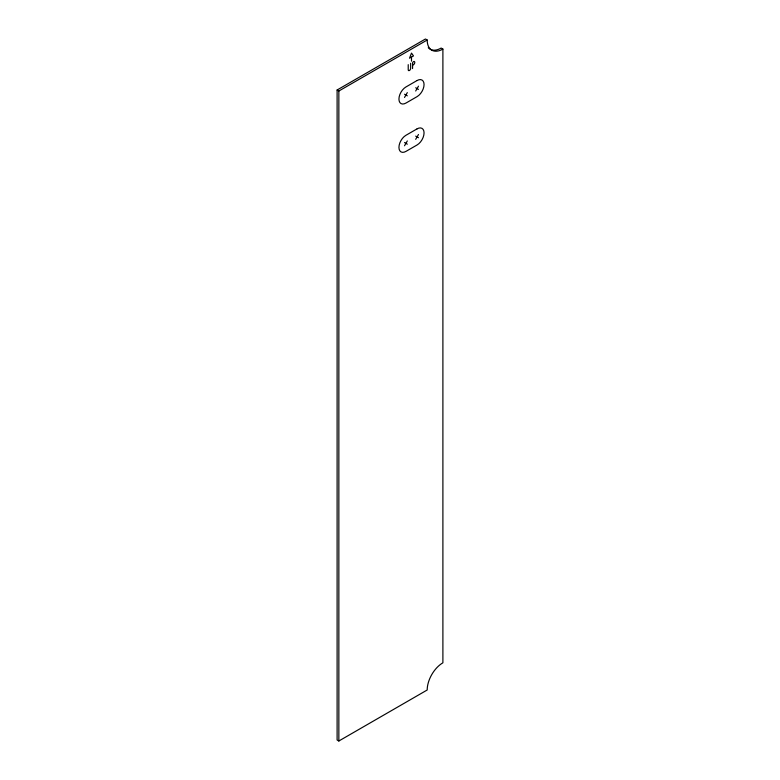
<?xml version="1.0" encoding="UTF-8"?>
<svg xmlns="http://www.w3.org/2000/svg" width="780" height="780" viewBox="0 0 780 780"><rect width="100%" height="100%" fill="white"/><g stroke="black" fill="none" stroke-linecap="round" stroke-linejoin="round"><path stroke-width="1.17" d="M404.527 97.441L407.316 92.606M415.681 90.997L418.48 86.161M404.527 145.772L407.316 140.936M415.681 139.328L418.48 134.492M337.106 90.002L425.451 39L427.196 40.004A22.201 12.812 -60 0 0 442.894 49.072L442.894 662.805A22.201 12.812 -60 0 0 427.196 689.998L338.851 741L337.106 739.996L337.106 90.002L338.851 91.016L427.196 40.004M411.362 57.125L409.529 58.188L411.499 53.099L413.478 55.907L411.499 57.047L411.499 61.152M412.718 65.169L413.429 64.75A1.901 1.102 -60 0 0 414.775 62.419A1.901 1.102 -60 0 0 413.429 61.649L412.601 62.692L412.571 68.591M442.894 49.072L441.148 48.058A22.201 12.812 -60 0 1 428.269 47.736M415.681 87.779L418.48 89.388M404.527 94.224L407.316 95.833M415.681 136.11L418.48 137.719M404.527 142.555L407.316 144.163M410.641 63.258L410.641 68.386A1.706 0.985 -60 0 1 409.432 70.473A1.706 0.985 -60 0 1 408.223 69.781L408.223 64.652M338.851 91.016L338.851 741M417.085 80.525L405.922 86.97A9.867 5.694 -60 0 0 398.941 99.05A9.867 5.694 -60 0 0 405.922 103.077L417.085 96.632A9.867 5.694 -60 0 0 424.057 84.552A9.867 5.694 -60 0 0 417.085 80.525M417.085 128.856L405.922 135.301A9.867 5.694 -60 0 0 398.941 147.381A9.867 5.694 -60 0 0 405.922 151.408L417.085 144.973A9.867 5.694 -60 0 0 424.057 132.883A9.867 5.694 -60 0 0 417.085 128.856"/></g></svg>
